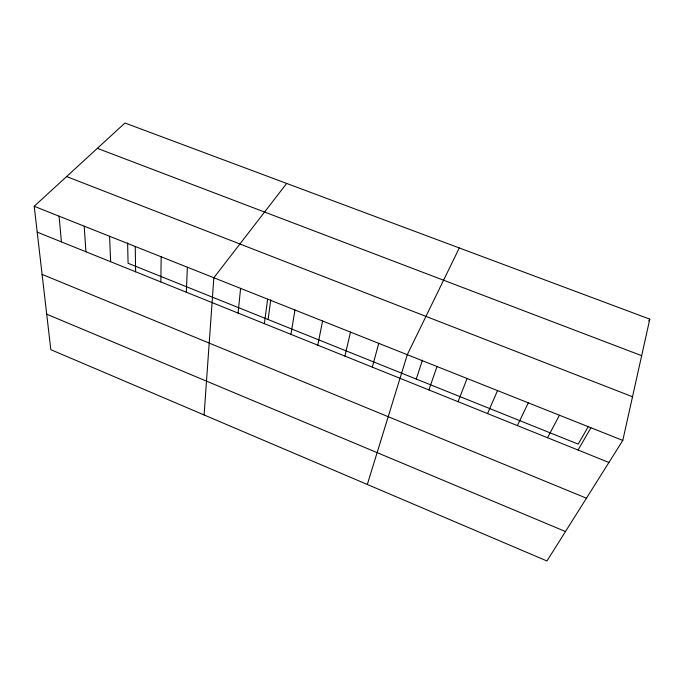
<?xml version="1.0" encoding="UTF-8"?>
<svg xmlns="http://www.w3.org/2000/svg" width="684" height="684" viewBox="0 0 684 684"><rect width="100%" height="100%" fill="white"/><g stroke="black" fill="none" stroke-linecap="round" stroke-linejoin="round"><path stroke-width="1.03" d="M160.843 281.945L161.176 256.791M186.33 292.213L187.373 267.213M204.088 414.957L213.844 277.747L286.664 183.44M238.092 313.067L240.597 288.392M264.383 323.66L267.641 299.147M268.094 319.531L270.787 299.806M290.939 334.365L294.966 310.014M317.778 345.172L322.591 321.01M622.791 440.428L649.8 319.137L124.967 123.017L34.2 206.286L50.821 349.678L546.961 560.983L622.791 440.428L34.2 206.286M344.907 356.099L350.516 332.116M372.318 367.146L378.748 343.342M367.317 484.469L407.288 354.697L459.297 247.95M416.257 379.056L422.473 360.126M428.877 389.931L437.025 366.53M458.049 401.688L467.104 378.491M487.547 413.572L497.524 390.598M517.378 425.585L528.296 402.833M547.551 437.743L559.426 415.222M588.428 426.312L578.219 444.13L128.079 263.272L127.626 242.871M648.774 320.933L649.8 319.137M578.066 450.038L590.925 427.748M97.367 148.343L641.66 355.671M66.596 176.558L632.512 396.754M37.193 232.132L608.922 462.469M42.092 274.378L586.453 498.2M46.709 314.195L565.48 531.536M59.072 216.178L61.432 241.897M84.209 226.173L85.91 251.755M109.594 236.271L110.637 261.716M135.252 246.479L135.612 271.779"/></g></svg>
